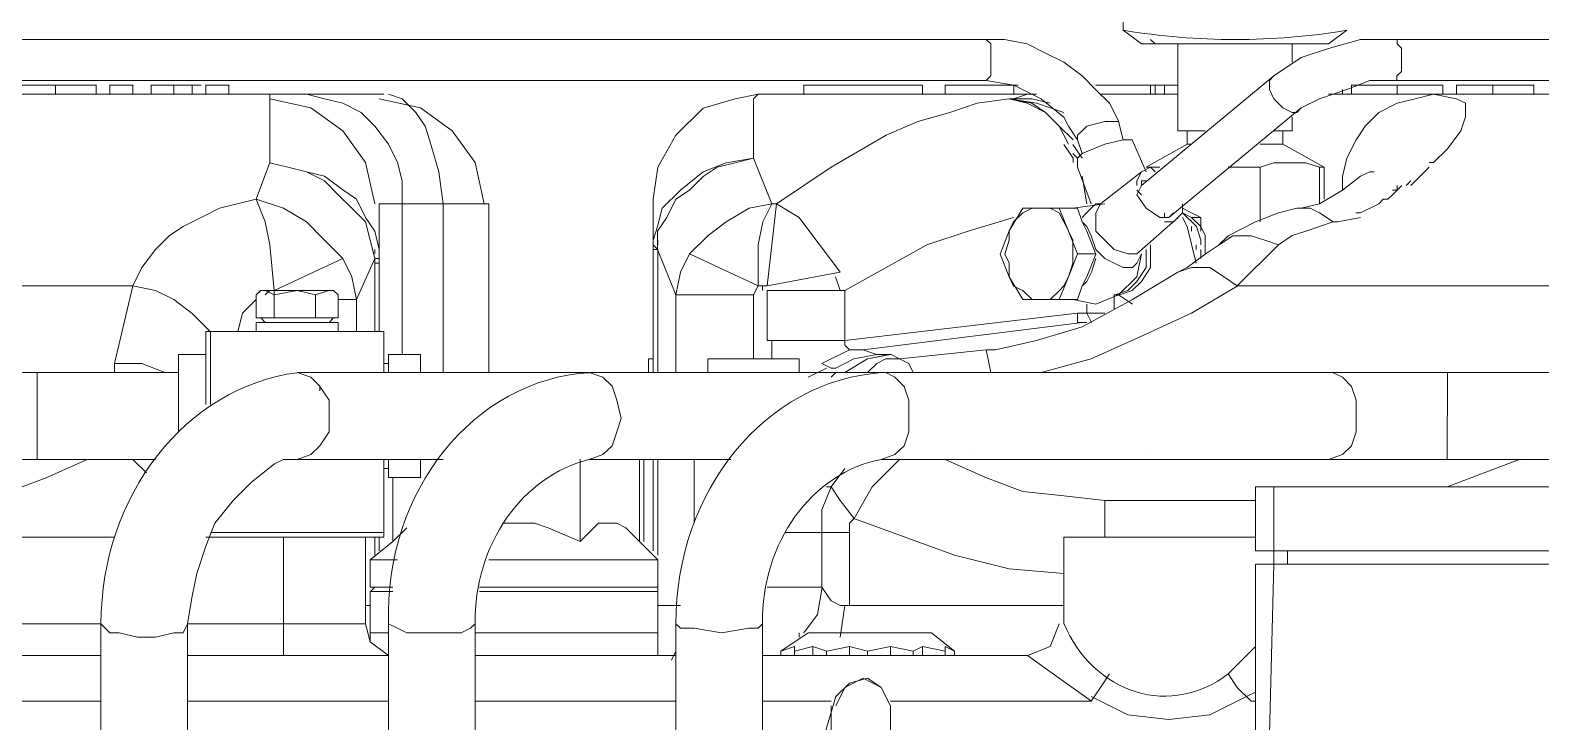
# Model space of a CAD drawing. Header units: inches. Extents: x 11 to 128, y 20 to 108.
# Drawn here: x 30.5325 to 30.769, y 83.277 to 83.3852 of the extents above; entities that cross this region are included whole.
import ezdxf

# ---------------------------------------------------------------- set-up
doc = ezdxf.new("R2010")
doc.units = ezdxf.units.IN
doc.header["$MEASUREMENT"] = 0
doc.layers.add('1', color=255, linetype='Continuous')
doc.layers.add('Dim', color=6, linetype='Continuous', lineweight=13)

# ---------------------------------------------------------------- blocks, each defined once
blk = doc.blocks.new('5')
at = {"layer": '1', "lineweight": 9}
for p, q in [((225.77079, -21.28177), (225.77078, -21.26018)), ((225.77079, -21.28177), (225.77333, -21.28367)), ((225.79936, -21.28367), (225.80191, -21.28178)), ((225.61645, -21.28304), (225.75174, -21.28304)), ((225.75173, -21.28304), (225.75173, -21.28304)), ((225.75238, -21.28368), (225.75173, -21.28304)), ((225.75173, -21.28304), (225.75427, -21.28304)), ((225.75237, -21.28431), (225.75237, -21.28684)), ((225.75238, -21.28431), (225.75238, -21.28368)), ((225.75427, -21.28304), (225.75744, -21.28368)), ((225.75744, -21.28368), (225.75999, -21.28494)), ((225.77333, -21.28367), (225.79936, -21.28367)), ((225.77459, -21.28304), (225.77522, -21.28368)), ((225.7784, -21.28367), (225.7784, -21.28367)), ((225.78096, -21.28367), (225.7784, -21.28367)), ((225.7784, -21.28367), (225.7784, -21.29575)), ((225.78095, -21.28367), (225.78158, -21.28367)), ((225.78158, -21.28367), (225.79428, -21.28367)), ((225.79429, -21.28367), (225.79429, -21.28622)), ((225.79429, -21.28367), (225.79429, -21.28367)), ((225.79556, -21.28558), (225.79937, -21.28431)), ((225.79937, -21.28431), (225.80381, -21.28305)), ((225.80381, -21.28305), (225.8089, -21.28305)), ((225.80889, -21.28368), (225.80889, -21.28304)), ((225.80889, -21.28304), (225.85652, -21.28304)), ((225.80954, -21.28431), (225.80889, -21.28368)), ((225.80953, -21.28431), (225.80953, -21.28684)), ((225.75237, -21.28684), (225.75237, -21.28749)), ((225.75999, -21.28494), (225.76253, -21.28621)), ((225.76253, -21.28621), (225.76507, -21.28812)), ((225.79174, -21.28813), (225.79556, -21.28558)), ((225.80953, -21.28684), (225.80953, -21.28749)), ((225.61645, -21.28876), (225.75174, -21.28876)), ((225.75237, -21.28812), (225.75173, -21.28876)), ((225.75173, -21.28876), (225.75555, -21.28939)), ((225.75237, -21.28749), (225.75237, -21.28812)), ((225.76507, -21.28812), (225.76697, -21.29004)), ((225.77333, -21.30336), (225.79174, -21.28812)), ((225.79112, -21.28876), (225.79174, -21.28813)), ((225.79112, -21.29003), (225.79112, -21.28876)), ((225.80189, -21.29002), (225.80508, -21.28876)), ((225.80508, -21.28876), (225.8089, -21.28876)), ((225.80953, -21.28749), (225.80888, -21.28812)), ((225.80888, -21.28812), (225.80888, -21.28876)), ((225.80889, -21.28876), (225.86922, -21.28876)), ((225.60693, -21.29066), (225.66726, -21.29066)), ((225.62789, -21.28939), (225.61712, -21.28939)), ((225.62219, -21.28939), (225.62219, -21.29067)), ((225.62789, -21.29066), (225.62789, -21.28937)), ((225.62979, -21.29066), (225.62979, -21.28937)), ((225.63298, -21.28939), (225.62979, -21.28939)), ((225.63298, -21.29066), (225.63298, -21.28937)), ((225.63552, -21.29066), (225.63552, -21.28937)), ((225.6425, -21.28939), (225.63553, -21.28939)), ((225.63868, -21.29066), (225.63868, -21.28937)), ((225.64122, -21.29066), (225.64122, -21.28937)), ((225.64631, -21.28939), (225.64312, -21.28939)), ((225.64313, -21.29066), (225.64313, -21.28937)), ((225.64631, -21.29066), (225.64631, -21.28937)), ((225.65203, -21.30019), (225.65203, -21.29066)), ((225.65712, -21.29066), (225.65964, -21.29129)), ((225.66727, -21.29066), (225.66789, -21.29066)), ((225.6679, -21.29066), (225.6679, -21.29066)), ((225.66854, -21.29066), (225.67046, -21.29129)), ((225.71999, -21.29066), (225.7168, -21.29129)), ((225.71934, -21.29129), (225.71999, -21.29066)), ((225.71999, -21.29066), (225.71999, -21.29066)), ((225.75872, -21.29066), (225.71999, -21.29066)), ((225.71999, -21.29066), (225.71999, -21.29066)), ((225.74284, -21.28939), (225.72633, -21.28939)), ((225.72633, -21.28939), (225.72633, -21.29067)), ((225.74284, -21.29067), (225.74284, -21.28939)), ((225.75619, -21.28939), (225.74601, -21.28939)), ((225.74602, -21.29066), (225.74602, -21.28937)), ((225.75745, -21.29066), (225.75554, -21.2913)), ((225.75555, -21.29066), (225.75555, -21.28937)), ((225.75555, -21.28939), (225.75936, -21.29131)), ((225.75873, -21.29066), (225.75745, -21.29066)), ((225.76697, -21.29004), (225.76889, -21.29192)), ((225.7784, -21.28939), (225.76698, -21.28939)), ((225.7784, -21.29066), (225.76762, -21.29066)), ((225.77459, -21.29066), (225.77459, -21.28937)), ((225.77522, -21.29066), (225.77522, -21.28937)), ((225.77651, -21.28937), (225.77651, -21.29066)), ((225.77651, -21.29066), (225.77651, -21.28937)), ((225.79174, -21.29129), (225.79112, -21.29003)), ((225.7981, -21.29129), (225.80189, -21.29002)), ((225.79936, -21.29066), (225.86732, -21.29066)), ((225.80128, -21.29066), (225.80128, -21.29003)), ((225.80254, -21.29066), (225.80254, -21.28937)), ((225.81524, -21.28939), (225.80255, -21.28939)), ((225.80889, -21.28939), (225.80889, -21.29067)), ((225.81143, -21.29129), (225.81398, -21.29066)), ((225.81397, -21.29066), (225.81397, -21.29066)), ((225.81397, -21.29066), (225.81716, -21.29129)), ((225.81524, -21.29066), (225.81524, -21.28937)), ((225.81716, -21.29066), (225.81716, -21.28937)), ((225.82794, -21.28939), (225.81716, -21.28939)), ((225.82222, -21.28939), (225.82222, -21.29067)), ((225.82794, -21.29066), (225.82794, -21.28937)), ((225.65775, -21.29258), (225.65202, -21.2913)), ((225.66219, -21.29574), (225.65775, -21.29258)), ((225.65964, -21.29129), (225.6622, -21.29193)), ((225.6622, -21.29193), (225.66473, -21.29321)), ((225.66473, -21.29321), (225.66664, -21.29511)), ((225.673, -21.29258), (225.66727, -21.2913)), ((225.67046, -21.29129), (225.67234, -21.29321)), ((225.67234, -21.29321), (225.67363, -21.29511)), ((225.67742, -21.29574), (225.673, -21.29258)), ((225.71235, -21.29259), (225.70855, -21.29638)), ((225.7168, -21.2913), (225.71235, -21.29259)), ((225.71934, -21.29193), (225.71934, -21.29129)), ((225.71934, -21.29448), (225.71934, -21.29193)), ((225.74666, -21.29319), (225.7422, -21.29448)), ((225.75047, -21.29193), (225.74666, -21.29319)), ((225.75491, -21.2913), (225.75047, -21.29193)), ((225.75554, -21.2913), (225.75491, -21.2913)), ((225.75492, -21.2913), (225.75744, -21.29193)), ((225.75871, -21.29192), (225.75492, -21.29131)), ((225.75492, -21.29131), (225.75809, -21.29192)), ((225.75555, -21.2913), (225.75809, -21.2913)), ((225.75744, -21.29193), (225.75998, -21.2932)), ((225.75809, -21.2913), (225.76061, -21.29193)), ((225.75809, -21.29192), (225.75998, -21.2932)), ((225.76253, -21.2932), (225.75871, -21.29192)), ((225.75936, -21.29131), (225.76253, -21.29384)), ((225.75998, -21.2932), (225.76188, -21.29512)), ((225.75998, -21.2932), (225.76188, -21.29511)), ((225.76889, -21.29192), (225.77016, -21.29447)), ((225.77713, -21.30782), (225.79556, -21.29258)), ((225.793, -21.29258), (225.79174, -21.29129)), ((225.79428, -21.29321), (225.793, -21.29258)), ((225.79493, -21.29321), (225.79428, -21.29321)), ((225.79556, -21.29258), (225.79493, -21.29321)), ((225.79556, -21.29257), (225.7981, -21.29129)), ((225.80445, -21.29513), (225.80635, -21.29321)), ((225.80635, -21.29321), (225.80889, -21.29192)), ((225.80889, -21.29192), (225.81143, -21.29129)), ((225.81716, -21.29129), (225.81841, -21.29193)), ((225.81841, -21.29193), (225.81841, -21.29382)), ((225.66664, -21.29511), (225.66854, -21.29764)), ((225.67363, -21.29511), (225.67424, -21.29701)), ((225.71934, -21.29447), (225.71934, -21.29447)), ((225.71934, -21.29447), (225.71934, -21.29763)), ((225.7422, -21.29448), (225.73778, -21.29638)), ((225.76188, -21.29511), (225.76317, -21.29764)), ((225.76188, -21.29512), (225.7638, -21.297)), ((225.76253, -21.29384), (225.76317, -21.29512)), ((225.76317, -21.29512), (225.76443, -21.297)), ((225.76507, -21.29576), (225.7657, -21.29512)), ((225.7657, -21.29512), (225.76824, -21.29447)), ((225.76825, -21.29447), (225.76888, -21.29447)), ((225.76888, -21.29447), (225.77015, -21.29447)), ((225.77015, -21.29447), (225.77079, -21.297)), ((225.79429, -21.29383), (225.79429, -21.29575)), ((225.80318, -21.297), (225.80445, -21.29513)), ((225.81841, -21.29382), (225.81777, -21.29574)), ((225.66536, -21.30019), (225.66219, -21.29574)), ((225.67424, -21.29701), (225.67553, -21.30145)), ((225.68061, -21.30019), (225.67742, -21.29574)), ((225.70855, -21.29638), (225.70601, -21.30083)), ((225.73778, -21.29638), (225.73015, -21.30082)), ((225.76443, -21.29637), (225.76507, -21.29576)), ((225.76443, -21.297), (225.76443, -21.29637)), ((225.76444, -21.297), (225.76506, -21.2989)), ((225.77078, -21.297), (225.76824, -21.29763)), ((225.77143, -21.297), (225.77078, -21.297)), ((225.77206, -21.297), (225.77143, -21.297)), ((225.77396, -21.30146), (225.77205, -21.29701)), ((225.7784, -21.29575), (225.78221, -21.29575)), ((225.77969, -21.29575), (225.77969, -21.29764)), ((225.79429, -21.29575), (225.79175, -21.29575)), ((225.793, -21.29575), (225.793, -21.29764)), ((225.80191, -21.29957), (225.80318, -21.297)), ((225.81777, -21.29574), (225.81589, -21.29829)), ((225.66854, -21.29764), (225.66979, -21.30019)), ((225.71553, -21.3002), (225.71934, -21.29957)), ((225.71934, -21.29957), (225.7168, -21.3002)), ((225.71934, -21.29763), (225.71934, -21.29957)), ((225.71934, -21.29956), (225.72188, -21.30591)), ((225.7638, -21.29956), (225.76253, -21.29765)), ((225.76506, -21.29956), (225.76379, -21.29765)), ((225.76444, -21.29956), (225.76379, -21.29891)), ((225.7638, -21.30019), (225.7638, -21.29956)), ((225.76507, -21.2989), (225.76443, -21.29957)), ((225.76443, -21.29957), (225.76443, -21.30084)), ((225.76824, -21.29763), (225.76507, -21.2989)), ((225.7657, -21.29956), (225.7657, -21.29956)), ((225.77969, -21.29764), (225.77396, -21.30082)), ((225.78031, -21.29764), (225.77969, -21.29764)), ((225.793, -21.29764), (225.78983, -21.29764)), ((225.79873, -21.30082), (225.793, -21.29764)), ((225.80128, -21.3021), (225.80191, -21.29957)), ((225.81589, -21.29829), (225.81397, -21.30019)), ((225.65012, -21.30527), (225.65203, -21.30019)), ((225.65456, -21.30083), (225.65202, -21.3002)), ((225.65202, -21.3002), (225.65456, -21.30083)), ((225.65712, -21.30146), (225.65456, -21.30083)), ((225.65456, -21.30083), (225.65712, -21.30146)), ((225.65965, -21.30273), (225.65712, -21.30146)), ((225.65712, -21.30146), (225.65965, -21.30209)), ((225.66664, -21.3059), (225.66536, -21.30019)), ((225.66979, -21.30019), (225.67046, -21.30274)), ((225.67553, -21.30145), (225.67617, -21.3059)), ((225.68188, -21.3059), (225.68061, -21.30019)), ((225.70601, -21.30083), (225.70536, -21.30528)), ((225.70919, -21.304), (225.71234, -21.30147)), ((225.71234, -21.30147), (225.71553, -21.3002)), ((225.71426, -21.30083), (225.71234, -21.3021)), ((225.7168, -21.3002), (225.71426, -21.30083)), ((225.73015, -21.30082), (225.72252, -21.3059)), ((225.76634, -21.3059), (225.76443, -21.30082)), ((225.76761, -21.3059), (225.77334, -21.30146)), ((225.77269, -21.30273), (225.77334, -21.30146)), ((225.77333, -21.30146), (225.77459, -21.30083)), ((225.77396, -21.30083), (225.77396, -21.30083)), ((225.77396, -21.30083), (225.77588, -21.30083)), ((225.77459, -21.30083), (225.77522, -21.30146)), ((225.78539, -21.30083), (225.78984, -21.30083)), ((225.78983, -21.30083), (225.79175, -21.3002)), ((225.78984, -21.30083), (225.78984, -21.30844)), ((225.79175, -21.3002), (225.79429, -21.3002)), ((225.79429, -21.3002), (225.79619, -21.3002)), ((225.79619, -21.3002), (225.7981, -21.30083)), ((225.7981, -21.30083), (225.7981, -21.30591)), ((225.79811, -21.30083), (225.79873, -21.30083)), ((225.79873, -21.30083), (225.79873, -21.30526)), ((225.80508, -21.30146), (225.80382, -21.30209)), ((225.80508, -21.30146), (225.80572, -21.30146)), ((225.80572, -21.30146), (225.80508, -21.30146)), ((225.8108, -21.30336), (225.81334, -21.30083)), ((225.81334, -21.30019), (225.81398, -21.30019)), ((225.65965, -21.30209), (225.66221, -21.30399)), ((225.66154, -21.30465), (225.65965, -21.30273)), ((225.67046, -21.30274), (225.67046, -21.3059)), ((225.71234, -21.3021), (225.71044, -21.304)), ((225.7657, -21.3059), (225.76506, -21.30209)), ((225.77269, -21.30336), (225.77269, -21.30273)), ((225.7727, -21.30466), (225.77333, -21.30337)), ((225.77333, -21.30337), (225.77333, -21.30274)), ((225.77333, -21.30274), (225.77396, -21.30274)), ((225.80382, -21.30209), (225.80128, -21.30401)), ((225.80128, -21.304), (225.80128, -21.3021)), ((225.80889, -21.304), (225.80954, -21.30337)), ((225.80889, -21.304), (225.80889, -21.30337)), ((225.81016, -21.30336), (225.8108, -21.30273)), ((225.65011, -21.30526), (225.64503, -21.30653)), ((225.65139, -21.30844), (225.65012, -21.30526)), ((225.65012, -21.30526), (225.65393, -21.30654)), ((225.66344, -21.30654), (225.66154, -21.30465)), ((225.66221, -21.30399), (225.66411, -21.30526)), ((225.66411, -21.30526), (225.66536, -21.30783)), ((225.6825, -21.3059), (225.66727, -21.3059)), ((225.66727, -21.3059), (225.66727, -21.31417)), ((225.67045, -21.32686), (225.67045, -21.30591)), ((225.67616, -21.3294), (225.67616, -21.3059)), ((225.68251, -21.3059), (225.68251, -21.32941)), ((225.70537, -21.30527), (225.70537, -21.3294)), ((225.70665, -21.30653), (225.70919, -21.304)), ((225.70855, -21.30526), (225.70727, -21.30781)), ((225.71044, -21.304), (225.70855, -21.30526)), ((225.71872, -21.30653), (225.72189, -21.30591)), ((225.72189, -21.30591), (225.72062, -21.30844)), ((225.72125, -21.31733), (225.72252, -21.30591)), ((225.72252, -21.3059), (225.72189, -21.3059)), ((225.72252, -21.30591), (225.72569, -21.30783)), ((225.76825, -21.3059), (225.76379, -21.30654)), ((225.76634, -21.30654), (225.76697, -21.3059)), ((225.76697, -21.3059), (225.76761, -21.3059)), ((225.76761, -21.3059), (225.76697, -21.30717)), ((225.77269, -21.304), (225.77334, -21.30465)), ((225.77396, -21.30653), (225.7727, -21.30466)), ((225.77333, -21.304), (225.77333, -21.304)), ((225.77333, -21.304), (225.77333, -21.304)), ((225.77905, -21.3059), (225.77905, -21.30717)), ((225.79811, -21.30591), (225.79555, -21.30654)), ((225.80128, -21.30401), (225.79811, -21.30591)), ((225.80381, -21.30717), (225.80635, -21.3059)), ((225.80635, -21.3059), (225.80698, -21.30527)), ((225.80698, -21.30527), (225.80698, -21.30527)), ((225.80698, -21.30527), (225.80763, -21.30527)), ((225.80763, -21.30527), (225.80825, -21.30466)), ((225.80826, -21.304), (225.80889, -21.304)), ((225.80826, -21.30465), (225.80889, -21.304)), ((225.6425, -21.30781), (225.63996, -21.30908)), ((225.64503, -21.30653), (225.6425, -21.30781)), ((225.65393, -21.30654), (225.65712, -21.30844)), ((225.66536, -21.30844), (225.66344, -21.30654)), ((225.66536, -21.30783), (225.66663, -21.3097)), ((225.706, -21.30908), (225.70665, -21.30653)), ((225.70727, -21.30781), (225.706, -21.30971)), ((225.71553, -21.30844), (225.71872, -21.30653)), ((225.72569, -21.30783), (225.7276, -21.31036)), ((225.7492, -21.3097), (225.75554, -21.30783)), ((225.75682, -21.30653), (225.75492, -21.30969)), ((225.75681, -21.30716), (225.75554, -21.30843)), ((225.76444, -21.30653), (225.75681, -21.30653)), ((225.7581, -21.30653), (225.75681, -21.30716)), ((225.75935, -21.30653), (225.7581, -21.30653)), ((225.76061, -21.30654), (225.75934, -21.30654)), ((225.76189, -21.30715), (225.76061, -21.30654)), ((225.76189, -21.30654), (225.76318, -21.3097)), ((225.76253, -21.30844), (225.76189, -21.30715)), ((225.76506, -21.30844), (225.76444, -21.30654)), ((225.76507, -21.30782), (225.76569, -21.30717)), ((225.76569, -21.30717), (225.76634, -21.30654)), ((225.76697, -21.30717), (225.76697, -21.30782)), ((225.76697, -21.30782), (225.76697, -21.3097)), ((225.77269, -21.31289), (225.77841, -21.30781)), ((225.77587, -21.30782), (225.77396, -21.30653)), ((225.77586, -21.30782), (225.77651, -21.30782)), ((225.7765, -21.30782), (225.77713, -21.30782)), ((225.77651, -21.30782), (225.77651, -21.30717)), ((225.77778, -21.30716), (225.77713, -21.30781)), ((225.77713, -21.30782), (225.77713, -21.30782)), ((225.7784, -21.30782), (225.77777, -21.30843)), ((225.77905, -21.30717), (225.7784, -21.30782)), ((225.78031, -21.30717), (225.77904, -21.30653)), ((225.78096, -21.30907), (225.77904, -21.30715)), ((225.7803, -21.30781), (225.77904, -21.30716)), ((225.77969, -21.30907), (225.77904, -21.30781)), ((225.78159, -21.30908), (225.7803, -21.30781)), ((225.78158, -21.30782), (225.78031, -21.30717)), ((225.78031, -21.30782), (225.78158, -21.30782)), ((225.78158, -21.30782), (225.78158, -21.3097)), ((225.79239, -21.30716), (225.7892, -21.30843)), ((225.79493, -21.30653), (225.79239, -21.30716)), ((225.79556, -21.30653), (225.79493, -21.30653)), ((225.79555, -21.30654), (225.79682, -21.30654)), ((225.79682, -21.30654), (225.79809, -21.30715)), ((225.79809, -21.30715), (225.79999, -21.30844)), ((225.80382, -21.30782), (225.80065, -21.30843)), ((225.80317, -21.30716), (225.80381, -21.30716)), ((225.80382, -21.30653), (225.80382, -21.30653)), ((225.63996, -21.30908), (225.63806, -21.31034)), ((225.65202, -21.31162), (225.65139, -21.30844)), ((225.65712, -21.30844), (225.65965, -21.31099)), ((225.666, -21.31099), (225.66536, -21.30844)), ((225.66663, -21.3097), (225.66726, -21.31226)), ((225.70538, -21.31099), (225.706, -21.30908)), ((225.706, -21.30971), (225.706, -21.31226)), ((225.71301, -21.31034), (225.71553, -21.30844)), ((225.72062, -21.30844), (225.71999, -21.31163)), ((225.74347, -21.31162), (225.7492, -21.3097)), ((225.75492, -21.30969), (225.75365, -21.3129)), ((225.75554, -21.30843), (225.75491, -21.30969)), ((225.75491, -21.30969), (225.75491, -21.31098)), ((225.76318, -21.3097), (225.76253, -21.30844)), ((225.76379, -21.31099), (225.76319, -21.30971)), ((225.76319, -21.30971), (225.76444, -21.31289)), ((225.76571, -21.30907), (225.76506, -21.30844)), ((225.7657, -21.3097), (225.76506, -21.30844)), ((225.76698, -21.3129), (225.7657, -21.3097)), ((225.76634, -21.31036), (225.76571, -21.30907)), ((225.76697, -21.3097), (225.76824, -21.31099)), ((225.77778, -21.30844), (225.77651, -21.30844)), ((225.78095, -21.31417), (225.77968, -21.30907)), ((225.78031, -21.3097), (225.78031, -21.30907)), ((225.78158, -21.31099), (225.78096, -21.30907)), ((225.78221, -21.31034), (225.78159, -21.30908)), ((225.7892, -21.30843), (225.78539, -21.31035)), ((225.7962, -21.30971), (225.79429, -21.31034)), ((225.8, -21.30844), (225.7962, -21.30971)), ((225.79999, -21.30844), (225.80064, -21.30844)), ((225.63806, -21.31034), (225.63613, -21.31226)), ((225.65266, -21.31797), (225.65202, -21.31162)), ((225.65965, -21.31099), (225.66221, -21.31352)), ((225.66663, -21.31352), (225.666, -21.31099)), ((225.70601, -21.31226), (225.70536, -21.31162)), ((225.70537, -21.31099), (225.70537, -21.31162)), ((225.70537, -21.31162), (225.70537, -21.31226)), ((225.70601, -21.31099), (225.70601, -21.31162)), ((225.71044, -21.31289), (225.71301, -21.31034)), ((225.71999, -21.31163), (225.71999, -21.31734)), ((225.7276, -21.31036), (225.7295, -21.31289)), ((225.73778, -21.31478), (225.74347, -21.31162)), ((225.75491, -21.31098), (225.75429, -21.3129)), ((225.76379, -21.31289), (225.76379, -21.31099)), ((225.76698, -21.31225), (225.76634, -21.31036)), ((225.76824, -21.31099), (225.76951, -21.31225)), ((225.77459, -21.31289), (225.77459, -21.31161)), ((225.78095, -21.31226), (225.78095, -21.31162)), ((225.78158, -21.31162), (225.78158, -21.31098)), ((225.78412, -21.31162), (225.7822, -21.3129)), ((225.78221, -21.31289), (225.78221, -21.31034)), ((225.78539, -21.31035), (225.78411, -21.31161)), ((225.78412, -21.31162), (225.78412, -21.31162)), ((225.78602, -21.31035), (225.78413, -21.31162)), ((225.78857, -21.31035), (225.78602, -21.31035)), ((225.79239, -21.31163), (225.78666, -21.31734)), ((225.79048, -21.31098), (225.78857, -21.31035)), ((225.79238, -21.31162), (225.79048, -21.31098)), ((225.79429, -21.31034), (225.79239, -21.31163)), ((225.63613, -21.31226), (225.63423, -21.31479)), ((225.6622, -21.31352), (225.65266, -21.31797)), ((225.66221, -21.31352), (225.66344, -21.31607)), ((225.66411, -21.31923), (225.66663, -21.31352)), ((225.66664, -21.31289), (225.66664, -21.31226)), ((225.66664, -21.31417), (225.66664, -21.31352)), ((225.66664, -21.31352), (225.66726, -21.31352)), ((225.66664, -21.3237), (225.66664, -21.31417)), ((225.66727, -21.31417), (225.66664, -21.31417)), ((225.66726, -21.31352), (225.66726, -21.31288)), ((225.66727, -21.31288), (225.66727, -21.31417)), ((225.66727, -21.3237), (225.66727, -21.31417)), ((225.70536, -21.31226), (225.70601, -21.31226)), ((225.70537, -21.31226), (225.70537, -21.31226)), ((225.70537, -21.31226), (225.70537, -21.32939)), ((225.706, -21.31226), (225.70855, -21.3186)), ((225.70601, -21.31226), (225.70601, -21.32939)), ((225.70601, -21.31226), (225.70601, -21.31226)), ((225.70919, -21.31544), (225.71044, -21.31289)), ((225.71999, -21.31734), (225.71044, -21.31289)), ((225.7295, -21.31289), (225.73142, -21.31544)), ((225.75365, -21.3129), (225.75492, -21.31606)), ((225.75429, -21.3129), (225.75491, -21.31416)), ((225.75491, -21.31416), (225.75491, -21.31606)), ((225.76318, -21.31607), (225.76443, -21.31289)), ((225.76319, -21.31607), (225.76379, -21.31418)), ((225.76379, -21.31418), (225.76379, -21.31289)), ((225.76697, -21.31289), (225.76443, -21.31289)), ((225.7657, -21.31606), (225.76698, -21.3129)), ((225.76697, -21.31352), (225.76635, -21.31544)), ((225.76697, -21.31226), (225.76824, -21.31352)), ((225.76824, -21.31352), (225.76951, -21.31417)), ((225.76951, -21.31225), (225.77143, -21.31289)), ((225.76951, -21.31417), (225.77079, -21.31478)), ((225.77143, -21.31289), (225.77206, -21.31289)), ((225.77206, -21.31289), (225.7727, -21.31289)), ((225.77206, -21.31478), (225.7727, -21.31417)), ((225.7727, -21.31607), (225.77334, -21.31289)), ((225.7727, -21.31417), (225.77333, -21.31289)), ((225.77396, -21.31289), (225.77396, -21.31226)), ((225.77396, -21.31479), (225.77396, -21.31289)), ((225.77459, -21.31479), (225.77459, -21.31289)), ((225.7822, -21.3129), (225.77968, -21.31478)), ((225.78158, -21.31289), (225.78158, -21.31226)), ((225.78158, -21.31226), (225.78158, -21.31226)), ((225.78158, -21.31352), (225.78158, -21.31289)), ((225.63423, -21.31479), (225.63298, -21.31734)), ((225.66344, -21.31607), (225.66411, -21.31923)), ((225.70855, -21.3186), (225.70919, -21.31544)), ((225.73142, -21.31544), (225.72125, -21.31733)), ((225.73142, -21.31797), (225.73077, -21.31607)), ((225.73204, -21.31797), (225.73778, -21.31478)), ((225.75491, -21.31606), (225.75554, -21.31735)), ((225.75492, -21.31606), (225.75682, -21.31924)), ((225.76189, -21.31923), (225.76318, -21.31607)), ((225.76252, -21.31734), (225.76319, -21.31607)), ((225.76506, -21.31734), (225.76571, -21.31607)), ((225.76635, -21.31544), (225.7657, -21.31671)), ((225.77015, -21.3186), (225.7727, -21.31607)), ((225.77079, -21.31478), (225.77206, -21.31478)), ((225.7784, -21.31544), (225.77206, -21.31923)), ((225.77269, -21.31671), (225.77396, -21.31479)), ((225.77334, -21.31671), (225.77459, -21.31479)), ((225.77968, -21.31478), (225.77839, -21.31543)), ((225.7803, -21.31479), (225.7784, -21.31544)), ((225.7784, -21.31544), (225.7784, -21.31544)), ((225.78286, -21.31479), (225.7803, -21.31479)), ((225.78474, -21.31605), (225.78286, -21.31479)), ((225.78666, -21.31734), (225.78474, -21.31605)), ((225.63298, -21.31734), (225.58662, -21.31734)), ((225.63044, -21.32811), (225.63298, -21.31734)), ((225.63298, -21.31734), (225.63613, -21.31797)), ((225.63613, -21.31797), (225.63869, -21.31924)), ((225.65076, -21.31797), (225.65011, -21.3186)), ((225.65075, -21.31796), (225.65012, -21.3186)), ((225.65139, -21.31796), (225.65075, -21.31796)), ((225.66091, -21.31797), (225.65075, -21.31797)), ((225.65266, -21.3186), (225.65139, -21.31796)), ((225.6514, -21.3186), (225.65202, -21.31796)), ((225.65202, -21.31796), (225.65267, -21.31796)), ((225.65266, -21.31796), (225.65266, -21.3186)), ((225.65266, -21.3186), (225.65584, -21.31796)), ((225.65584, -21.31796), (225.65837, -21.3186)), ((225.66027, -21.31797), (225.65836, -21.3186)), ((225.66028, -21.31796), (225.66091, -21.31796)), ((225.66091, -21.31796), (225.66155, -21.3186)), ((225.66155, -21.3186), (225.66091, -21.31797)), ((225.71999, -21.31733), (225.71934, -21.3186)), ((225.72124, -21.31734), (225.71999, -21.31734)), ((225.72061, -21.31797), (225.72061, -21.31734)), ((225.72124, -21.32495), (225.72124, -21.31797)), ((225.72124, -21.31797), (225.73204, -21.31797)), ((225.73204, -21.32495), (225.73204, -21.31797)), ((225.75554, -21.31735), (225.75681, -21.31796)), ((225.75681, -21.31796), (225.7581, -21.31924)), ((225.76062, -21.31923), (225.7619, -21.31797)), ((225.7619, -21.31797), (225.76252, -21.31734)), ((225.76444, -21.31923), (225.76506, -21.31734)), ((225.7657, -21.31671), (225.76506, -21.31734)), ((225.76952, -21.31861), (225.77142, -21.31797)), ((225.77015, -21.31861), (225.77205, -21.31797)), ((225.77142, -21.31797), (225.77269, -21.31671)), ((225.77205, -21.31797), (225.77334, -21.31671)), ((225.7803, -21.32114), (225.78666, -21.31735)), ((225.83303, -21.31734), (225.78665, -21.31734)), ((225.63869, -21.31924), (225.64121, -21.32116)), ((225.64822, -21.32115), (225.65011, -21.31923)), ((225.65012, -21.3186), (225.65012, -21.32176)), ((225.65266, -21.3186), (225.65266, -21.32176)), ((225.65837, -21.3186), (225.65837, -21.32176)), ((225.66155, -21.3186), (225.66155, -21.32176)), ((225.66155, -21.31923), (225.6641, -21.31923)), ((225.6641, -21.31923), (225.6641, -21.3237)), ((225.71934, -21.3186), (225.70855, -21.3186)), ((225.70855, -21.3186), (225.70855, -21.32941)), ((225.71934, -21.3186), (225.71934, -21.32749)), ((225.75682, -21.31923), (225.76444, -21.31923)), ((225.7581, -21.31924), (225.75935, -21.31924)), ((225.75935, -21.31923), (225.76062, -21.31923)), ((225.7638, -21.31923), (225.76697, -21.31987)), ((225.77206, -21.31923), (225.76507, -21.32305)), ((225.7657, -21.31987), (225.7657, -21.32116)), ((225.76697, -21.31987), (225.77015, -21.3186)), ((225.77014, -21.3186), (225.76952, -21.3186)), ((225.76952, -21.3186), (225.76952, -21.32051)), ((225.77015, -21.3186), (225.77206, -21.31988)), ((225.77015, -21.3186), (225.77015, -21.3186)), ((225.64121, -21.32116), (225.64378, -21.32371)), ((225.64757, -21.3237), (225.64822, -21.32115)), ((225.66155, -21.32177), (225.65011, -21.32177)), ((225.65012, -21.32241), (225.66156, -21.32241)), ((225.65012, -21.3237), (225.65012, -21.32242)), ((225.65076, -21.32177), (225.6514, -21.32242)), ((225.66091, -21.32177), (225.66028, -21.32242)), ((225.66155, -21.3237), (225.66155, -21.32242)), ((225.76444, -21.32115), (225.73204, -21.32494)), ((225.73458, -21.32622), (225.76506, -21.32241)), ((225.76825, -21.32115), (225.76444, -21.32115)), ((225.76444, -21.32115), (225.76444, -21.32241)), ((225.76444, -21.32241), (225.76571, -21.32241)), ((225.7657, -21.32115), (225.76635, -21.32241)), ((225.77334, -21.32432), (225.7803, -21.32114)), ((225.64313, -21.3237), (225.64377, -21.3237)), ((225.64377, -21.3237), (225.64313, -21.3237)), ((225.64313, -21.33385), (225.64313, -21.32371)), ((225.65455, -21.3237), (225.64377, -21.3237)), ((225.64377, -21.3237), (225.66789, -21.3237)), ((225.64377, -21.33385), (225.64377, -21.32371)), ((225.65711, -21.3237), (225.65455, -21.3237)), ((225.66789, -21.3237), (225.65711, -21.3237)), ((225.6679, -21.3237), (225.6679, -21.3237)), ((225.6679, -21.32941), (225.6679, -21.3237)), ((225.6679, -21.3237), (225.6679, -21.32941)), ((225.6679, -21.3237), (225.6679, -21.3237)), ((225.76506, -21.32304), (225.75873, -21.32494)), ((225.76634, -21.32749), (225.77334, -21.32432)), ((225.64313, -21.32686), (225.63931, -21.32686)), ((225.63932, -21.33765), (225.63932, -21.32686)), ((225.66854, -21.3294), (225.66854, -21.32685)), ((225.66854, -21.32686), (225.67299, -21.32686)), ((225.67299, -21.32686), (225.67299, -21.32941)), ((225.73204, -21.32495), (225.72124, -21.32495)), ((225.72189, -21.32495), (225.72189, -21.3275)), ((225.73268, -21.32622), (225.72887, -21.32812)), ((225.73204, -21.32494), (225.73204, -21.32559)), ((225.73204, -21.32559), (225.73268, -21.32622)), ((225.73268, -21.32622), (225.73333, -21.32622)), ((225.73332, -21.32748), (225.73649, -21.32687)), ((225.73333, -21.32622), (225.73458, -21.32622)), ((225.73649, -21.32686), (225.73457, -21.32623)), ((225.73521, -21.32749), (225.73838, -21.32685)), ((225.73839, -21.32687), (225.73522, -21.32748)), ((225.73649, -21.32687), (225.73839, -21.32687)), ((225.73838, -21.32685), (225.73967, -21.32749)), ((225.73839, -21.32686), (225.73839, -21.32686)), ((225.75173, -21.32622), (225.73968, -21.32749)), ((225.75237, -21.3294), (225.75173, -21.32622)), ((225.75174, -21.32622), (225.75301, -21.32622)), ((225.75301, -21.32622), (225.75174, -21.32622)), ((225.75873, -21.32494), (225.75301, -21.32623)), ((225.63044, -21.3294), (225.63044, -21.32812)), ((225.63044, -21.32812), (225.63424, -21.32812)), ((225.63424, -21.32812), (225.63742, -21.3294)), ((225.66854, -21.32812), (225.6679, -21.32812)), ((225.68251, -21.32941), (225.68251, -21.32749)), ((225.68251, -21.32749), (225.68251, -21.32749)), ((225.70474, -21.32749), (225.70474, -21.32941)), ((225.70537, -21.32749), (225.70474, -21.32749)), ((225.713, -21.32749), (225.713, -21.32941)), ((225.71301, -21.32749), (225.72568, -21.32749)), ((225.72568, -21.32749), (225.72568, -21.32941)), ((225.72951, -21.32877), (225.72696, -21.33003)), ((225.72887, -21.32812), (225.73014, -21.32877)), ((225.73014, -21.32877), (225.73079, -21.32877)), ((225.73078, -21.32877), (225.73332, -21.32748)), ((225.73204, -21.3294), (225.73521, -21.32749)), ((225.73522, -21.32748), (225.73205, -21.3294)), ((225.73521, -21.3294), (225.73648, -21.32812)), ((225.73648, -21.32812), (225.73777, -21.32749)), ((225.73777, -21.32749), (225.73967, -21.32749)), ((225.73967, -21.32749), (225.74094, -21.32812)), ((225.74094, -21.32812), (225.74157, -21.3294)), ((225.75935, -21.3294), (225.76634, -21.32749)), ((225.61964, -21.3294), (225.59487, -21.3294)), ((225.63932, -21.3294), (225.61964, -21.3294)), ((225.61964, -21.34147), (225.61964, -21.32941)), ((225.69647, -21.3294), (225.65584, -21.3294)), ((225.65775, -21.33003), (225.65585, -21.3294)), ((225.659, -21.3313), (225.65775, -21.33003)), ((225.73712, -21.3294), (225.69647, -21.3294)), ((225.69838, -21.33003), (225.69647, -21.3294)), ((225.69966, -21.3313), (225.69838, -21.33003)), ((225.73078, -21.3294), (225.73013, -21.33004)), ((225.73521, -21.33003), (225.73521, -21.33003)), ((225.81588, -21.3294), (225.73712, -21.3294)), ((225.73777, -21.3294), (225.73712, -21.3294)), ((225.73902, -21.33004), (225.73777, -21.3294)), ((225.74029, -21.33131), (225.73902, -21.33004)), ((225.79999, -21.3294), (225.79937, -21.3294)), ((225.80128, -21.33004), (225.79999, -21.32941)), ((225.80253, -21.33131), (225.80128, -21.33004)), ((225.81588, -21.34147), (225.81589, -21.3294)), ((225.81589, -21.3294), (225.84636, -21.32941)), ((225.66028, -21.33323), (225.65899, -21.33131)), ((225.659, -21.33195), (225.659, -21.33129)), ((225.66028, -21.33576), (225.66028, -21.33323)), ((225.7003, -21.33323), (225.69966, -21.3313)), ((225.69966, -21.3313), (225.69966, -21.3313)), ((225.70093, -21.33576), (225.7003, -21.33323)), ((225.74095, -21.33323), (225.74029, -21.33131)), ((225.74095, -21.33576), (225.74095, -21.33323)), ((225.80318, -21.33323), (225.80253, -21.33131)), ((225.80318, -21.33576), (225.80318, -21.33323)), ((225.66028, -21.33765), (225.66028, -21.33576)), ((225.7003, -21.33765), (225.70093, -21.33576)), ((225.74095, -21.33765), (225.74095, -21.33576)), ((225.80318, -21.33765), (225.80318, -21.33576)), ((225.65899, -21.33957), (225.66028, -21.33765)), ((225.69966, -21.33957), (225.7003, -21.33765)), ((225.74029, -21.33957), (225.74095, -21.33765)), ((225.80253, -21.33957), (225.80318, -21.33765)), ((225.63614, -21.34147), (225.60057, -21.34147)), ((225.60058, -21.34147), (225.61964, -21.34147)), ((225.62663, -21.34147), (225.6209, -21.34402)), ((225.63489, -21.34335), (225.63297, -21.34147)), ((225.65267, -21.3421), (225.65392, -21.34147)), ((225.65392, -21.34147), (225.65584, -21.34147)), ((225.65584, -21.34147), (225.65776, -21.34081)), ((225.65584, -21.34147), (225.67616, -21.34147)), ((225.65776, -21.34081), (225.65899, -21.33957)), ((225.6679, -21.35163), (225.6679, -21.34147)), ((225.6679, -21.34147), (225.6679, -21.35163)), ((225.66854, -21.34401), (225.66854, -21.34146)), ((225.67299, -21.34147), (225.67299, -21.34402)), ((225.67616, -21.34147), (225.67299, -21.34147)), ((225.69522, -21.35288), (225.69522, -21.34146)), ((225.69647, -21.34147), (225.69839, -21.34081)), ((225.69648, -21.34147), (225.71617, -21.34147)), ((225.71617, -21.34147), (225.69648, -21.34147)), ((225.71617, -21.34147), (225.69648, -21.34147)), ((225.69839, -21.34081), (225.69966, -21.33957)), ((225.70346, -21.35288), (225.70346, -21.34146)), ((225.7041, -21.34147), (225.7041, -21.35289)), ((225.70537, -21.35417), (225.70537, -21.34146)), ((225.70537, -21.34146), (225.70537, -21.35417)), ((225.70601, -21.34147), (225.70601, -21.35479)), ((225.71109, -21.35035), (225.71109, -21.34147)), ((225.73967, -21.34147), (225.73585, -21.34528)), ((225.84636, -21.34147), (225.73711, -21.34147)), ((225.73712, -21.34147), (225.73902, -21.34081)), ((225.73713, -21.34147), (225.81588, -21.34147)), ((225.74982, -21.34147), (225.73713, -21.34147)), ((225.73902, -21.34081), (225.74029, -21.33957)), ((225.75174, -21.34402), (225.74601, -21.34147)), ((225.74982, -21.34082), (225.74982, -21.34082)), ((225.76761, -21.34147), (225.74983, -21.34147)), ((225.77396, -21.34082), (225.77396, -21.34082)), ((225.79111, -21.34147), (225.77396, -21.34147)), ((225.79111, -21.34147), (225.79111, -21.34147)), ((225.79936, -21.34147), (225.80128, -21.34081)), ((225.80128, -21.34081), (225.80253, -21.33957)), ((225.81588, -21.34528), (225.82603, -21.34146)), ((225.64948, -21.34463), (225.65267, -21.3421)), ((225.66854, -21.34273), (225.6679, -21.34273)), ((225.73204, -21.34274), (225.73014, -21.34527)), ((225.6209, -21.34402), (225.61583, -21.34592)), ((225.64694, -21.34718), (225.64948, -21.34463)), ((225.67299, -21.34401), (225.66854, -21.34401)), ((225.66917, -21.35288), (225.66917, -21.34401)), ((225.73014, -21.34527), (225.72887, -21.34848)), ((225.73014, -21.34528), (225.72951, -21.34528)), ((225.73141, -21.34717), (225.73014, -21.34528)), ((225.73585, -21.34528), (225.73333, -21.34971)), ((225.75681, -21.34592), (225.75174, -21.34402)), ((225.7892, -21.34528), (225.7892, -21.35417)), ((225.7892, -21.34528), (225.85334, -21.34528)), ((225.79174, -21.35417), (225.79174, -21.34527)), ((225.6444, -21.35034), (225.64694, -21.34718)), ((225.73333, -21.3497), (225.73141, -21.34717)), ((225.76252, -21.34655), (225.75681, -21.34592)), ((225.76825, -21.34718), (225.76252, -21.34655)), ((225.7892, -21.34718), (225.76825, -21.34718)), ((225.76825, -21.35227), (225.76825, -21.34719)), ((225.72887, -21.34848), (225.72887, -21.35164)), ((225.73268, -21.35036), (225.73333, -21.3497)), ((225.74029, -21.35226), (225.73332, -21.34971)), ((225.64313, -21.35353), (225.6444, -21.35034)), ((225.64378, -21.35164), (225.6679, -21.35164)), ((225.6679, -21.35227), (225.6679, -21.35163)), ((225.6679, -21.35164), (225.6679, -21.35227)), ((225.67109, -21.35101), (225.66917, -21.35288)), ((225.68632, -21.35035), (225.68441, -21.35035)), ((225.68887, -21.35035), (225.68632, -21.35035)), ((225.69076, -21.351), (225.68887, -21.35035)), ((225.69522, -21.35288), (225.69076, -21.351)), ((225.69712, -21.351), (225.69522, -21.35288)), ((225.69776, -21.35035), (225.69712, -21.351)), ((225.699, -21.35035), (225.69776, -21.35035)), ((225.70031, -21.35035), (225.699, -21.35035)), ((225.70156, -21.351), (225.70031, -21.35035)), ((225.70346, -21.35288), (225.70156, -21.351)), ((225.73268, -21.35164), (225.72378, -21.35164)), ((225.72887, -21.35164), (225.72887, -21.35925)), ((225.73268, -21.35164), (225.73268, -21.35036)), ((225.73268, -21.3618), (225.73268, -21.35164)), ((225.60058, -21.35227), (225.63045, -21.35227)), ((225.64187, -21.35734), (225.64313, -21.35353)), ((225.64313, -21.35227), (225.66537, -21.35227)), ((225.64377, -21.35227), (225.64377, -21.35227)), ((225.65393, -21.36877), (225.65393, -21.35226)), ((225.66535, -21.35227), (225.6679, -21.35227)), ((225.66536, -21.35227), (225.66536, -21.36432)), ((225.666, -21.35544), (225.66917, -21.35289)), ((225.66664, -21.3548), (225.66664, -21.35227)), ((225.66727, -21.35417), (225.66727, -21.35227)), ((225.70601, -21.35544), (225.70347, -21.35289)), ((225.74729, -21.35479), (225.74029, -21.35226)), ((225.78921, -21.35227), (225.76253, -21.35227)), ((225.76253, -21.35227), (225.76253, -21.36432)), ((225.7892, -21.35417), (225.85335, -21.35417)), ((225.79174, -21.35604), (225.79174, -21.35417)), ((225.79365, -21.35417), (225.79365, -21.35605)), ((225.666, -21.35924), (225.666, -21.35543)), ((225.66981, -21.35544), (225.666, -21.35544)), ((225.68251, -21.35544), (225.706, -21.35544)), ((225.70601, -21.35924), (225.70601, -21.35543)), ((225.75492, -21.35671), (225.74729, -21.35479)), ((225.7892, -21.38147), (225.7892, -21.35604)), ((225.7892, -21.35605), (225.85334, -21.35605)), ((225.79111, -21.38147), (225.79174, -21.35604)), ((225.64123, -21.36052), (225.64187, -21.35734)), ((225.76253, -21.35734), (225.75492, -21.35671)), ((225.64058, -21.36432), (225.64123, -21.36052)), ((225.66599, -21.35924), (225.66664, -21.35924)), ((225.66664, -21.35924), (225.66599, -21.35988)), ((225.66727, -21.35924), (225.66599, -21.35924)), ((225.66917, -21.35987), (225.666, -21.35987)), ((225.666, -21.35987), (225.666, -21.36558)), ((225.66917, -21.35924), (225.66663, -21.35924)), ((225.66726, -21.35924), (225.66917, -21.35924)), ((225.68123, -21.35924), (225.70601, -21.35924)), ((225.68123, -21.35987), (225.70601, -21.35987)), ((225.68632, -21.35924), (225.68124, -21.35924)), ((225.70601, -21.35924), (225.68633, -21.35924)), ((225.70601, -21.35924), (225.70601, -21.35924)), ((225.70601, -21.35988), (225.70601, -21.35924)), ((225.70601, -21.35987), (225.70601, -21.36558)), ((225.70601, -21.3656), (225.70601, -21.35987)), ((225.72124, -21.35924), (225.72507, -21.35924)), ((225.72507, -21.35924), (225.72887, -21.35924)), ((225.72825, -21.36304), (225.72888, -21.35925)), ((225.72887, -21.35924), (225.73014, -21.36114)), ((225.666, -21.3618), (225.66535, -21.3618)), ((225.70601, -21.3618), (225.70918, -21.3618)), ((225.73014, -21.36114), (225.73141, -21.36179)), ((225.73141, -21.36179), (225.73268, -21.36179)), ((225.73142, -21.36622), (225.73204, -21.3618)), ((225.76253, -21.3618), (225.73268, -21.3618)), ((225.60058, -21.36433), (225.62853, -21.36433)), ((225.62853, -21.36433), (225.62853, -21.38084)), ((225.62979, -21.36559), (225.62854, -21.36433)), ((225.64059, -21.36433), (225.63996, -21.36559)), ((225.66536, -21.36433), (225.64059, -21.36433)), ((225.64059, -21.36433), (225.64059, -21.38147)), ((225.66536, -21.36433), (225.666, -21.36686)), ((225.66854, -21.36433), (225.66854, -21.38084)), ((225.66979, -21.36496), (225.66854, -21.36433)), ((225.67997, -21.36496), (225.6806, -21.36433)), ((225.6806, -21.36433), (225.6806, -21.38147)), ((225.70919, -21.36497), (225.70854, -21.36433)), ((225.70855, -21.36433), (225.70855, -21.38084)), ((225.71998, -21.36496), (225.72061, -21.36433)), ((225.72061, -21.36433), (225.72061, -21.38147)), ((225.72633, -21.36559), (225.72825, -21.36304)), ((225.76189, -21.36433), (225.76062, -21.36751)), ((225.76062, -21.36751), (225.76189, -21.36433)), ((225.63107, -21.36559), (225.62979, -21.36559)), ((225.63361, -21.36622), (225.63107, -21.36559)), ((225.63613, -21.36622), (225.63361, -21.36622)), ((225.63867, -21.36559), (225.63613, -21.36622)), ((225.63996, -21.36559), (225.63867, -21.36559)), ((225.666, -21.36558), (225.666, -21.36687)), ((225.66854, -21.36559), (225.666, -21.36559)), ((225.666, -21.36559), (225.66854, -21.36559)), ((225.666, -21.36686), (225.66855, -21.36875)), ((225.66726, -21.36559), (225.66664, -21.36559)), ((225.66664, -21.36559), (225.66855, -21.36559)), ((225.66664, -21.36559), (225.66664, -21.36559)), ((225.67108, -21.36559), (225.66979, -21.36496)), ((225.67363, -21.36559), (225.67108, -21.36559)), ((225.67363, -21.36559), (225.67616, -21.36559)), ((225.67616, -21.36559), (225.67868, -21.36559)), ((225.67868, -21.36559), (225.67997, -21.36496)), ((225.70601, -21.36559), (225.6806, -21.36559)), ((225.6806, -21.36559), (225.70601, -21.36559)), ((225.6806, -21.36559), (225.70601, -21.36559)), ((225.70537, -21.36559), (225.70601, -21.36559)), ((225.70601, -21.36559), (225.70601, -21.36559)), ((225.70601, -21.36877), (225.70601, -21.3656)), ((225.70981, -21.36497), (225.70919, -21.36497)), ((225.70981, -21.36496), (225.71108, -21.36496)), ((225.71108, -21.36496), (225.7149, -21.36559)), ((225.7149, -21.36559), (225.71871, -21.36496)), ((225.71871, -21.36496), (225.71998, -21.36496)), ((225.72696, -21.36559), (225.72315, -21.36815)), ((225.72568, -21.36622), (225.72568, -21.36559)), ((225.74412, -21.36559), (225.72696, -21.36559)), ((225.74729, -21.36814), (225.74412, -21.36559)), ((225.62853, -21.36877), (225.60058, -21.36877)), ((225.66854, -21.36877), (225.64059, -21.36877)), ((225.70855, -21.36877), (225.68059, -21.36877)), ((225.70791, -21.36939), (225.70855, -21.36813)), ((225.75745, -21.36877), (225.72061, -21.36877)), ((225.72315, -21.36814), (225.72506, -21.3675)), ((225.72315, -21.36877), (225.72315, -21.36813)), ((225.72506, -21.36877), (225.72506, -21.3675)), ((225.72506, -21.36814), (225.72761, -21.3675)), ((225.7276, -21.36877), (225.7276, -21.3675)), ((225.7276, -21.36751), (225.72952, -21.36814)), ((225.72951, -21.36877), (225.72951, -21.36813)), ((225.72952, -21.36814), (225.73269, -21.36751)), ((225.73268, -21.36877), (225.73268, -21.3675)), ((225.73269, -21.36751), (225.73521, -21.36814)), ((225.73521, -21.36814), (225.73838, -21.3675)), ((225.73521, -21.36877), (225.73521, -21.36813)), ((225.73838, -21.3675), (225.74157, -21.36814)), ((225.73839, -21.36877), (225.73839, -21.3675)), ((225.74157, -21.36814), (225.74284, -21.3675)), ((225.74157, -21.36877), (225.74157, -21.36813)), ((225.74284, -21.36877), (225.74284, -21.3675)), ((225.74284, -21.3675), (225.74601, -21.36814)), ((225.74602, -21.36877), (225.74602, -21.3675)), ((225.74602, -21.36751), (225.74729, -21.36814)), ((225.74729, -21.36877), (225.74729, -21.36813)), ((225.76062, -21.36751), (225.75745, -21.36875)), ((225.75745, -21.36875), (225.76062, -21.36751)), ((225.75745, -21.36877), (225.75745, -21.36877)), ((225.76189, -21.37193), (225.75745, -21.36877)), ((225.78539, -21.37131), (225.7892, -21.36751)), ((225.73269, -21.37258), (225.73078, -21.37448)), ((225.73205, -21.37321), (225.73459, -21.37193)), ((225.73522, -21.37193), (225.73269, -21.37258)), ((225.73459, -21.37193), (225.73712, -21.37321)), ((225.73712, -21.37321), (225.73522, -21.37193)), ((225.76635, -21.37511), (225.76189, -21.37193)), ((225.76889, -21.3713), (225.76761, -21.37322)), ((225.7854, -21.3713), (225.78665, -21.37322)), ((225.62853, -21.37511), (225.60058, -21.37511)), ((225.66854, -21.37511), (225.64059, -21.37511)), ((225.70855, -21.37511), (225.68059, -21.37511)), ((225.73014, -21.37511), (225.72061, -21.37511)), ((225.73078, -21.37448), (225.72569, -21.39164)), ((225.73078, -21.37576), (225.73205, -21.37321)), ((225.73712, -21.37321), (225.73839, -21.37576)), ((225.73839, -21.37576), (225.73712, -21.37321)), ((225.76634, -21.37511), (225.73839, -21.37511)), ((225.76761, -21.37322), (225.76634, -21.37511)), ((225.76634, -21.37448), (225.77143, -21.37703)), ((225.78285, -21.37703), (225.78792, -21.37448)), ((225.78665, -21.37322), (225.78857, -21.37511)), ((225.78792, -21.37448), (225.78921, -21.37385)), ((225.7892, -21.37511), (225.78856, -21.37511)), ((225.73014, -21.39544), (225.73014, -21.37576)), ((225.73839, -21.39799), (225.73839, -21.37575)), ((225.77143, -21.37703), (225.77712, -21.37766)), ((225.77712, -21.37766), (225.78285, -21.37703))]:
    blk.add_line(p, q, dxfattribs=at)
for centre, major_axis, start_param, end_param in [((225.78637, -21.15932), (0, 0.12374), 2.997058, 3.285772), ((225.65935, -21.36443), (0, 0.03525), 0.114096, 1.567972), ((225.69802, -21.3631), (0, 0.03374), 0.052545, 1.60715), ((225.73899, -21.36417), (0, 0.03483), 0.061598, 1.575271), ((225.70074, -21.36399), (0, 0.02304), 0.213509, 1.585257), ((225.74044, -21.36384), (0, 0.02269), 0.16776, 1.591929), ((225.77659, -21.35655), (0, 0.01786), 2.021067, 3.741003)]:
    blk.add_ellipse(centre, major_axis=major_axis, ratio=0.874097, start_param=start_param, end_param=end_param, dxfattribs=at)

msp = doc.modelspace()

# ---------------------------------------------------------------- linework, layer by layer
msp.add_open_spline([(18.80527, 84.67695), (20.02879, 84.15716), (22.00001, 83.28056), (26.13586, 81.6811), (29.86669, 80.9072), (34.92488, 80.9072), (38.64477, 80.92251), (41.12414, 80.90707)], degree=3, knots=[0, 0, 0, 0, 3.550687, 7.088547, 10.454406, 13.763203, 20.376363, 20.376363, 20.376363, 20.376363])
msp.add_open_spline([(18.80527, 84.67695), (20.02879, 84.15716), (22.00001, 83.28056), (26.13586, 81.6811), (29.86669, 80.9072), (34.92488, 80.9072), (38.64477, 80.92251), (41.12414, 80.90707)], degree=3, knots=[0, 0, 0, 0, 3.550687, 7.088547, 10.454406, 13.763203, 20.376363, 20.376363, 20.376363, 20.376363])

# ---------------------------------------------------------------- block references
at = {"layer": 'Dim', "xscale": 1.125, "yscale": 1.125, "zscale": 1.125}
msp.add_blockref('5', (-223.28855, 107.32721), dxfattribs=at)

doc.saveas('drawing.dxf')
